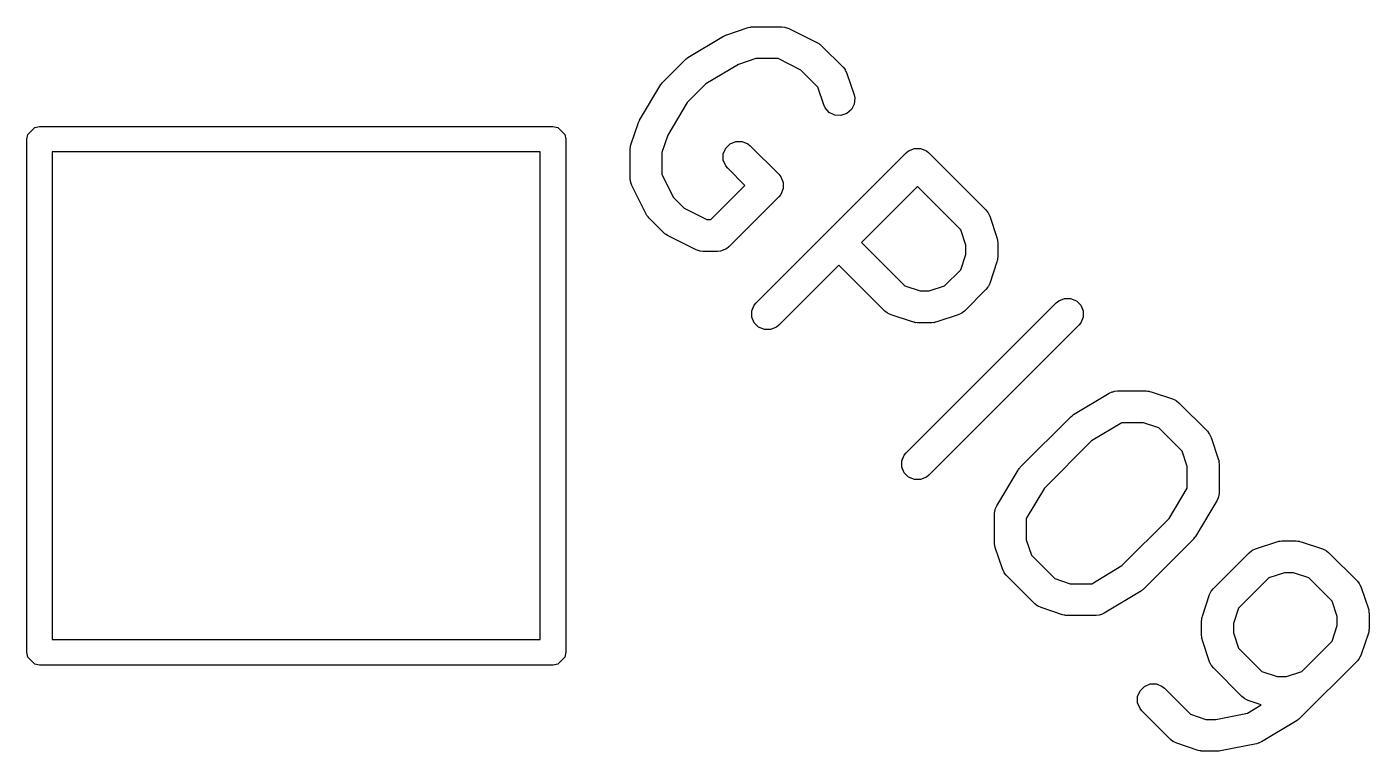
# Model space of a CAD drawing. Extents: x 19.8 to 98.9, y -129.1 to -67.1.
# Drawn here: x 47.73 to 54.06, y -106.43 to -103.01 of the extents above; entities that cross this region are included whole.
import ezdxf

# ---------------------------------------------------------------- set-up
doc = ezdxf.new("R2010")
doc.units = 0
doc.layers.add('BLACK', color=7, linetype='CONTINUOUS')

msp = doc.modelspace()

# ---------------------------------------------------------------- linework, layer by layer
at = {"layer": 'BLACK', "linetype": 'CONTINUOUS'}
for p, q in [((50.845983, -103.155347), (51.014341, -103.054332)), ((51.014341, -103.054332), (51.015375, -103.053841)), ((51.015375, -103.053841), (51.015785, -103.053487)), ((51.015785, -103.053487), (51.021736, -103.05083)), ((51.021736, -103.05083), (51.027629, -103.048039)), ((51.027629, -103.048039), (51.028167, -103.047958)), ((51.028167, -103.047958), (51.029211, -103.047493)), ((51.029211, -103.047493), (51.130227, -103.013821)), ((51.130227, -103.013821), (51.13748, -103.012171)), ((51.13748, -103.012171), (51.139312, -103.011413)), ((51.139312, -103.011413), (51.141966, -103.011151)), ((51.141966, -103.011151), (51.144564, -103.010561)), ((51.144564, -103.010561), (51.146538, -103.010701)), ((51.146538, -103.010701), (51.153944, -103.009972)), ((51.153944, -103.009972), (51.288631, -103.009972)), ((51.288631, -103.009972), (51.303263, -103.011413)), ((51.303263, -103.011413), (51.305752, -103.012444)), ((51.305752, -103.012444), (51.30844, -103.012635)), ((51.30844, -103.012635), (51.322172, -103.01789)), ((51.322172, -103.01789), (51.456858, -103.085233)), ((51.456858, -103.085233), (51.463155, -103.089196)), ((51.463155, -103.089196), (51.464986, -103.089955)), ((51.464986, -103.089955), (51.467046, -103.091645)), ((51.467046, -103.091645), (51.469301, -103.093065)), ((51.469301, -103.093065), (51.470598, -103.094561)), ((51.470598, -103.094561), (51.476351, -103.099282)), ((51.476351, -103.099282), (51.577366, -103.200298)), ((50.730521, -103.267641), (50.831537, -103.166626)), ((50.831537, -103.166626), (50.833518, -103.164999)), ((50.833518, -103.164999), (50.834177, -103.164111)), ((50.834177, -103.164111), (50.838624, -103.160809)), ((50.838624, -103.160809), (50.842902, -103.157299)), ((50.842902, -103.157299), (50.843923, -103.156875)), ((50.843923, -103.156875), (50.845983, -103.155347)), ((51.084458, -103.18719), (50.931074, -103.27922)), ((51.166114, -103.159972), (51.084458, -103.18719)), ((51.270926, -103.159972), (51.166114, -103.159972)), ((51.37889, -103.213953), (51.270926, -103.159972)), ((51.458781, -103.293844), (51.37889, -103.213953)), ((51.577366, -103.200298), (51.586693, -103.211663)), ((51.586693, -103.211663), (51.587723, -103.214151)), ((51.587723, -103.214151), (51.58949, -103.216188)), ((51.58949, -103.216188), (51.595484, -103.229614)), ((51.595484, -103.229614), (51.629156, -103.330628)), ((50.618227, -103.450446), (50.719242, -103.282087)), ((50.719242, -103.282087), (50.72077, -103.280027)), ((50.72077, -103.280027), (50.721194, -103.279006)), ((50.721194, -103.279006), (50.724702, -103.27473)), ((50.724702, -103.27473), (50.728005, -103.270282)), ((50.728005, -103.270282), (50.728894, -103.269622)), ((50.728894, -103.269622), (50.730521, -103.267641)), ((50.931074, -103.27922), (50.843115, -103.367178)), ((51.486854, -103.378063), (51.458781, -103.293844)), ((50.843115, -103.367178), (50.751086, -103.52056)), ((51.492848, -103.391488), (51.486854, -103.378063)), ((51.630341, -103.374155), (51.617255, -103.400329)), ((51.629156, -103.330628), (51.632416, -103.344965)), ((51.632416, -103.344965), (51.630341, -103.374155)), ((50.614726, -103.457839), (50.617382, -103.451891)), ((50.617382, -103.451891), (50.617736, -103.451482)), ((50.617736, -103.451482), (50.618227, -103.450446)), ((51.512022, -103.413596), (51.492848, -103.391488)), ((51.538195, -103.426682), (51.512022, -103.413596)), ((51.567385, -103.428757), (51.538195, -103.426682)), ((51.595148, -103.419503), (51.567385, -103.428757)), ((51.617255, -103.400329), (51.595148, -103.419503)), ((47.734567, -103.517039), (47.767039, -103.484567)), ((47.767039, -103.484567), (47.79, -103.48)), ((47.79, -103.48), (50.21, -103.48)), ((50.21, -103.48), (50.232961, -103.484567)), ((50.232961, -103.484567), (50.265433, -103.517039)), ((50.577716, -103.566331), (50.611388, -103.465316)), ((50.611388, -103.465316), (50.611855, -103.464269)), ((50.611855, -103.464269), (50.611935, -103.463734)), ((50.611935, -103.463734), (50.614726, -103.457839)), ((47.73, -103.54), (47.734567, -103.517039)), ((47.73, -105.96), (47.73, -103.54)), ((50.265433, -103.517039), (50.27, -103.54)), ((50.27, -103.54), (50.27, -105.96)), ((50.574456, -103.580668), (50.575046, -103.57807)), ((50.575046, -103.57807), (50.575308, -103.575416)), ((50.575308, -103.575416), (50.576066, -103.573584)), ((50.576066, -103.573584), (50.577716, -103.566331)), ((50.751086, -103.52056), (50.723867, -103.602218)), ((51.02424, -103.582052), (51.044932, -103.56136)), ((51.044932, -103.56136), (51.071969, -103.550161)), ((51.071969, -103.550161), (51.101231, -103.550161)), ((51.101231, -103.550161), (51.128268, -103.56136)), ((51.128268, -103.56136), (51.139633, -103.570687)), ((51.139633, -103.570687), (51.27432, -103.705374)), ((47.85, -103.6), (47.85, -105.9)), ((50.15, -103.6), (47.85, -103.6)), ((50.15, -105.9), (50.15, -103.6)), ((50.573867, -103.590048), (50.574596, -103.582642)), ((50.573867, -103.724735), (50.573867, -103.590048)), ((50.574596, -103.582642), (50.574456, -103.580668)), ((50.723867, -103.602218), (50.723867, -103.707029)), ((51.013041, -103.609089), (51.02424, -103.582052)), ((51.013041, -103.638351), (51.013041, -103.609089)), ((51.02424, -103.665388), (51.013041, -103.638351)), ((51.168254, -104.311466), (51.875361, -103.604359)), ((51.875361, -103.604359), (51.886726, -103.595032)), ((51.886726, -103.595032), (51.913762, -103.583833)), ((51.913762, -103.583833), (51.943025, -103.583833)), ((51.943025, -103.583833), (51.970062, -103.595032)), ((51.970062, -103.595032), (51.981427, -103.604359)), ((51.981427, -103.604359), (52.250801, -103.873733)), ((51.033567, -103.676753), (51.02424, -103.665388)), ((51.115221, -103.758407), (51.033567, -103.676753)), ((51.27432, -103.705374), (51.283647, -103.716739)), ((50.575308, -103.739367), (50.573867, -103.724735)), ((50.576338, -103.741855), (50.575308, -103.739367)), ((50.57653, -103.744545), (50.576338, -103.741855)), ((50.581785, -103.758276), (50.57653, -103.744545)), ((50.649129, -103.892963), (50.581785, -103.758276)), ((50.723867, -103.707029), (50.77785, -103.814995)), ((50.954519, -103.919109), (51.115221, -103.758407)), ((51.283647, -103.716739), (51.294846, -103.743776)), ((51.294846, -103.743776), (51.294846, -103.773038)), ((51.928394, -103.763458), (51.664071, -104.027781)), ((52.132216, -103.96728), (51.928394, -103.763458)), ((50.77785, -103.814995), (50.827981, -103.865127)), ((51.27432, -103.81144), (51.038618, -104.047142)), ((51.283647, -103.800075), (51.27432, -103.81144)), ((51.294846, -103.773038), (51.283647, -103.800075)), ((50.653091, -103.899257), (50.649129, -103.892963)), ((50.827981, -103.865127), (50.935945, -103.919109)), ((52.250801, -103.873733), (52.260128, -103.885098)), ((52.260128, -103.885098), (52.261158, -103.887586)), ((52.261158, -103.887586), (52.262925, -103.889623)), ((52.262925, -103.889623), (52.268919, -103.903049)), ((50.65385, -103.901089), (50.653091, -103.899257)), ((50.655543, -103.903151), (50.65385, -103.901089)), ((50.656962, -103.905406), (50.655543, -103.903151)), ((50.658457, -103.906702), (50.656962, -103.905406)), ((50.663178, -103.912455), (50.658457, -103.906702)), ((50.730521, -103.979799), (50.663178, -103.912455)), ((50.935945, -103.919109), (50.954519, -103.919109)), ((52.268919, -103.903049), (52.302591, -104.004063)), ((50.73627, -103.984517), (50.730521, -103.979799)), ((50.73757, -103.986016), (50.73627, -103.984517)), ((50.739829, -103.987437), (50.73757, -103.986016)), ((50.741886, -103.989126), (50.739829, -103.987437)), ((50.743713, -103.989883), (50.741886, -103.989126)), ((50.750013, -103.993848), (50.743713, -103.989883)), ((50.8847, -104.061191), (50.750013, -103.993848)), ((52.15644, -104.039951), (52.132216, -103.96728)), ((52.302591, -104.004063), (52.30424, -104.011318)), ((52.30424, -104.011318), (52.304999, -104.013149)), ((52.304999, -104.013149), (52.30526, -104.015802)), ((52.30526, -104.015802), (52.305851, -104.0184)), ((52.305851, -104.0184), (52.30571, -104.020374)), ((52.30571, -104.020374), (52.30644, -104.027781)), ((50.898432, -104.066446), (50.8847, -104.061191)), ((50.901119, -104.066636), (50.898432, -104.066446)), ((50.903609, -104.067668), (50.901119, -104.066636)), ((50.918241, -104.069109), (50.903609, -104.067668)), ((50.985585, -104.069109), (50.918241, -104.069109)), ((51.000217, -104.067668), (50.985585, -104.069109)), ((51.027253, -104.056469), (51.000217, -104.067668)), ((51.038618, -104.047142), (51.027253, -104.056469)), ((51.664071, -104.027781), (51.867893, -104.231603)), ((52.132216, -104.155625), (52.15644, -104.082954)), ((52.15644, -104.082954), (52.15644, -104.039951)), ((52.30644, -104.027781), (52.30644, -104.095125)), ((51.558005, -104.133847), (51.27432, -104.417532)), ((51.774346, -104.350188), (51.558005, -104.133847)), ((52.302591, -104.118843), (52.268919, -104.219857)), ((52.30424, -104.111587), (52.302591, -104.118843)), ((52.304999, -104.109757), (52.30424, -104.111587)), ((52.30526, -104.107103), (52.304999, -104.109757)), ((52.305851, -104.104506), (52.30526, -104.107103)), ((52.30644, -104.095125), (52.30571, -104.102531)), ((52.30571, -104.102531), (52.305851, -104.104506)), ((52.056239, -104.231602), (52.132216, -104.155625)), ((51.867893, -104.231603), (51.940564, -104.255827)), ((51.940564, -104.255827), (51.983568, -104.255827)), ((51.983568, -104.255827), (52.056239, -104.231602)), ((52.250801, -104.249173), (52.149786, -104.350188)), ((52.260129, -104.237808), (52.250801, -104.249173)), ((52.26116, -104.235317), (52.260129, -104.237808)), ((52.262925, -104.233283), (52.26116, -104.235317)), ((52.268919, -104.219857), (52.262925, -104.233283)), ((51.147728, -104.349868), (51.158927, -104.322831)), ((51.158927, -104.322831), (51.168254, -104.311466)), ((51.875361, -105.018572), (52.582468, -104.311466)), ((52.582468, -104.311466), (52.593834, -104.302138)), ((52.593834, -104.302138), (52.62087, -104.29094)), ((52.62087, -104.29094), (52.650133, -104.29094)), ((52.650133, -104.29094), (52.677169, -104.302138)), ((52.677169, -104.302138), (52.697862, -104.322831)), ((52.697862, -104.322831), (52.70906, -104.349867)), ((51.147728, -104.37913), (51.147728, -104.349868)), ((51.158927, -104.406167), (51.147728, -104.37913)), ((51.785711, -104.359515), (51.774346, -104.350188)), ((51.788199, -104.360545), (51.785711, -104.359515)), ((51.790236, -104.362312), (51.788199, -104.360545)), ((51.803662, -104.368306), (51.790236, -104.362312)), ((51.904676, -104.401978), (51.803662, -104.368306)), ((52.12047, -104.368306), (52.019455, -104.401978)), ((52.133895, -104.362312), (52.12047, -104.368306)), ((52.13593, -104.360546), (52.133895, -104.362312)), ((52.138421, -104.359515), (52.13593, -104.360546)), ((52.149786, -104.350188), (52.138421, -104.359515)), ((52.70906, -104.37913), (52.697862, -104.406166)), ((52.70906, -104.349867), (52.70906, -104.37913)), ((51.179619, -104.426859), (51.158927, -104.406167)), ((51.206656, -104.438058), (51.179619, -104.426859)), ((51.235918, -104.438058), (51.206656, -104.438058)), ((51.262955, -104.426859), (51.235918, -104.438058)), ((51.27432, -104.417532), (51.262955, -104.426859)), ((51.911931, -104.403627), (51.904676, -104.401978)), ((51.913762, -104.404386), (51.911931, -104.403627)), ((51.916415, -104.404647), (51.913762, -104.404386)), ((51.919013, -104.405238), (51.916415, -104.404647)), ((51.920987, -104.405097), (51.919013, -104.405238)), ((51.928394, -104.405827), (51.920987, -104.405097)), ((51.995738, -104.405827), (51.928394, -104.405827)), ((52.688534, -104.417532), (51.981427, -105.124638)), ((52.003143, -104.405097), (51.995738, -104.405827)), ((52.005118, -104.405238), (52.003143, -104.405097)), ((52.007715, -104.404647), (52.005118, -104.405238)), ((52.01037, -104.404386), (52.007715, -104.404647)), ((52.012201, -104.403627), (52.01037, -104.404386)), ((52.019455, -104.401978), (52.012201, -104.403627)), ((52.697862, -104.406166), (52.688534, -104.417532)), ((52.664257, -104.838934), (52.832616, -104.737919)), ((52.832616, -104.737919), (52.845904, -104.731627)), ((52.845904, -104.731627), (52.851417, -104.730806)), ((52.851417, -104.730806), (52.856571, -104.728672)), ((52.856571, -104.728672), (52.871203, -104.727231)), ((52.871203, -104.727231), (53.00589, -104.727231)), ((53.00589, -104.727231), (53.013295, -104.72796)), ((53.013295, -104.72796), (53.01527, -104.72782)), ((53.01527, -104.72782), (53.017867, -104.72841)), ((53.017867, -104.72841), (53.020522, -104.728672)), ((53.020522, -104.728672), (53.022353, -104.72943)), ((53.022353, -104.72943), (53.029607, -104.73108)), ((53.029607, -104.73108), (53.130622, -104.764752)), ((53.130622, -104.764752), (53.144047, -104.770746)), ((53.144047, -104.770746), (53.146082, -104.772511)), ((53.146082, -104.772511), (53.148573, -104.773543)), ((53.148573, -104.773543), (53.159938, -104.78287)), ((52.652451, -104.847698), (52.656898, -104.844396)), ((52.656898, -104.844396), (52.661176, -104.840886)), ((52.661176, -104.840886), (52.662197, -104.840462)), ((52.662197, -104.840462), (52.664257, -104.838934)), ((53.159938, -104.78287), (53.294625, -104.917557)), ((52.414109, -105.085915), (52.649811, -104.850213)), ((52.649811, -104.850213), (52.651792, -104.848586)), ((52.651792, -104.848586), (52.652451, -104.847698)), ((52.891977, -104.877231), (52.749348, -104.962807)), ((52.99372, -104.877231), (52.891977, -104.877231)), ((53.066391, -104.901455), (52.99372, -104.877231)), ((53.17604, -105.011104), (53.066391, -104.901455)), ((52.749348, -104.962807), (52.526703, -105.185452)), ((53.294625, -104.917557), (53.303952, -104.928922)), ((53.303952, -104.928922), (53.304982, -104.93141)), ((53.304982, -104.93141), (53.306749, -104.933447)), ((53.306749, -104.933447), (53.312743, -104.946873)), ((53.312743, -104.946873), (53.346415, -105.047887)), ((51.854835, -105.056973), (51.866034, -105.029937)), ((51.866034, -105.029937), (51.875361, -105.018572)), ((53.200264, -105.083775), (53.17604, -105.011104)), ((51.854835, -105.086236), (51.854835, -105.056973)), ((51.866034, -105.113273), (51.854835, -105.086236)), ((52.404358, -105.098301), (52.404782, -105.09728)), ((52.404782, -105.09728), (52.408292, -105.093002)), ((52.408292, -105.093002), (52.411594, -105.088555)), ((52.411594, -105.088555), (52.412482, -105.087896)), ((52.412482, -105.087896), (52.414109, -105.085915)), ((53.200264, -105.185518), (53.200264, -105.083775)), ((53.346415, -105.047887), (53.348064, -105.055142)), ((53.348064, -105.055142), (53.348823, -105.056973)), ((53.348823, -105.056973), (53.349084, -105.059626)), ((53.349084, -105.059626), (53.349675, -105.062224)), ((53.349675, -105.062224), (53.349534, -105.064198)), ((53.349534, -105.064198), (53.350264, -105.071605)), ((53.350264, -105.071605), (53.350264, -105.206292)), ((51.886726, -105.133965), (51.866034, -105.113273)), ((51.913762, -105.145164), (51.886726, -105.133965)), ((51.943025, -105.145164), (51.913762, -105.145164)), ((51.970062, -105.133965), (51.943025, -105.145164)), ((51.981427, -105.124638), (51.970062, -105.133965)), ((52.301814, -105.26872), (52.40283, -105.100361)), ((52.40283, -105.100361), (52.404358, -105.098301)), ((52.526703, -105.185452), (52.441126, -105.32808)), ((53.114687, -105.328146), (53.200264, -105.185518)), ((53.348823, -105.220924), (53.346688, -105.226077)), ((53.350264, -105.206292), (53.348823, -105.220924)), ((52.294701, -105.287521), (52.295522, -105.282008)), ((52.295522, -105.282008), (52.301814, -105.26872)), ((53.339576, -105.244879), (53.238561, -105.413238)), ((53.345868, -105.231591), (53.339576, -105.244879)), ((53.346688, -105.226077), (53.345868, -105.231591)), ((52.291126, -105.307307), (52.292567, -105.292675)), ((52.291126, -105.441994), (52.291126, -105.307307)), ((52.292567, -105.292675), (52.294701, -105.287521)), ((52.441126, -105.32808), (52.441126, -105.429823)), ((52.892041, -105.550791), (53.114687, -105.328146)), ((53.238561, -105.413238), (53.237034, -105.415294)), ((52.291855, -105.449399), (52.291126, -105.441994)), ((52.291715, -105.451374), (52.291855, -105.449399)), ((52.292305, -105.453971), (52.291715, -105.451374)), ((52.292567, -105.456626), (52.292305, -105.453971)), ((52.293325, -105.458457), (52.292567, -105.456626)), ((52.294975, -105.465711), (52.293325, -105.458457)), ((52.328647, -105.566726), (52.294975, -105.465711)), ((52.441126, -105.429823), (52.46535, -105.502495)), ((53.227282, -105.427684), (52.991579, -105.663386)), ((53.228908, -105.425702), (53.227282, -105.427684)), ((53.229797, -105.425044), (53.228908, -105.425702)), ((53.233092, -105.420604), (53.229797, -105.425044)), ((53.23661, -105.416319), (53.233092, -105.420604)), ((53.237034, -105.415294), (53.23661, -105.416319)), ((53.507496, -105.477852), (53.520921, -105.471858)), ((53.520921, -105.471858), (53.621936, -105.438187)), ((53.621936, -105.438187), (53.629189, -105.436537)), ((53.629189, -105.436537), (53.631021, -105.435779)), ((53.631021, -105.435779), (53.633675, -105.435517)), ((53.633675, -105.435517), (53.636273, -105.434927)), ((53.636273, -105.434927), (53.638247, -105.435067)), ((53.638247, -105.435067), (53.645653, -105.434338)), ((53.645653, -105.434338), (53.712996, -105.434338)), ((53.712996, -105.434338), (53.720401, -105.435067)), ((53.720401, -105.435067), (53.722376, -105.434927)), ((53.722376, -105.434927), (53.724972, -105.435517)), ((53.724972, -105.435517), (53.727628, -105.435779)), ((53.727628, -105.435779), (53.72946, -105.436537)), ((53.72946, -105.436537), (53.736712, -105.438187)), ((53.736712, -105.438187), (53.837729, -105.471858)), ((53.837729, -105.471858), (53.851154, -105.477852)), ((52.46535, -105.502495), (52.574999, -105.612144)), ((53.323246, -105.658335), (53.491605, -105.489976)), ((53.491605, -105.489976), (53.502971, -105.480648)), ((53.502971, -105.480648), (53.505461, -105.479616)), ((53.505461, -105.479616), (53.507496, -105.477852)), ((53.851154, -105.477852), (53.853189, -105.479617)), ((53.853189, -105.479617), (53.85568, -105.480649)), ((53.85568, -105.480649), (53.867045, -105.489976)), ((53.867045, -105.489976), (54.001732, -105.624663)), ((52.334641, -105.580151), (52.328647, -105.566726)), ((52.336406, -105.582186), (52.334641, -105.580151)), ((52.337438, -105.584677), (52.336406, -105.582186)), ((52.346765, -105.596042), (52.337438, -105.584677)), ((52.481452, -105.730729), (52.346765, -105.596042)), ((52.749413, -105.636368), (52.892041, -105.550791)), ((53.657823, -105.584338), (53.585151, -105.608561)), ((53.700827, -105.584338), (53.657823, -105.584338)), ((53.773497, -105.60856), (53.700827, -105.584338)), ((52.574999, -105.612144), (52.64767, -105.636368)), ((52.64767, -105.636368), (52.749413, -105.636368)), ((52.988938, -105.665902), (52.984497, -105.669198)), ((52.989596, -105.665012), (52.988938, -105.665902)), ((52.991579, -105.663386), (52.989596, -105.665012)), ((53.313919, -105.6697), (53.323246, -105.658335)), ((53.585151, -105.608561), (53.441831, -105.751881)), ((53.883147, -105.71821), (53.773497, -105.60856)), ((54.001732, -105.624663), (54.011059, -105.636028)), ((54.011059, -105.636028), (54.012089, -105.638516)), ((54.012089, -105.638516), (54.013856, -105.640553)), ((54.013856, -105.640553), (54.01985, -105.653979)), ((54.01985, -105.653979), (54.053522, -105.754995)), ((52.977133, -105.674665), (52.808774, -105.77568)), ((52.979189, -105.673138), (52.977133, -105.674665)), ((52.980214, -105.672714), (52.979189, -105.673138)), ((52.984497, -105.669198), (52.980214, -105.672714)), ((53.271456, -105.788666), (53.305128, -105.687651)), ((53.305128, -105.687651), (53.311122, -105.674226)), ((53.311122, -105.674226), (53.312887, -105.67219)), ((53.312887, -105.67219), (53.313919, -105.6697)), ((53.907371, -105.790882), (53.883147, -105.71821)), ((52.492817, -105.740056), (52.481452, -105.730729)), ((52.495305, -105.741086), (52.492817, -105.740056)), ((52.497342, -105.742853), (52.495305, -105.741086)), ((52.510768, -105.748847), (52.497342, -105.742853)), ((52.611782, -105.782519), (52.510768, -105.748847)), ((52.619037, -105.784168), (52.611782, -105.782519)), ((52.620868, -105.784927), (52.619037, -105.784168)), ((52.623521, -105.785188), (52.620868, -105.784927)), ((52.626119, -105.785779), (52.623521, -105.785188)), ((52.628093, -105.785638), (52.626119, -105.785779)), ((52.6355, -105.786368), (52.628093, -105.785638)), ((52.770187, -105.786368), (52.6355, -105.786368)), ((52.784819, -105.784927), (52.770187, -105.786368)), ((52.789972, -105.782792), (52.784819, -105.784927)), ((52.795486, -105.781972), (52.789972, -105.782792)), ((52.808774, -105.77568), (52.795486, -105.781972)), ((53.269806, -105.795919), (53.271456, -105.788666)), ((53.441831, -105.751881), (53.417607, -105.824553)), ((53.907371, -105.833884), (53.907371, -105.790882)), ((54.053522, -105.754995), (54.055171, -105.762248)), ((54.055171, -105.762248), (54.05593, -105.76408)), ((54.05593, -105.76408), (54.056191, -105.766734)), ((54.056191, -105.766734), (54.056782, -105.769332)), ((54.056782, -105.769332), (54.056641, -105.771306)), ((54.056641, -105.771306), (54.057371, -105.778712)), ((54.057371, -105.778712), (54.057371, -105.846055)), ((53.267607, -105.812383), (53.268336, -105.804977)), ((53.267607, -105.879727), (53.267607, -105.812383)), ((53.268196, -105.803003), (53.268786, -105.800405)), ((53.268336, -105.804977), (53.268196, -105.803003)), ((53.268786, -105.800405), (53.269048, -105.797751)), ((53.269048, -105.797751), (53.269806, -105.795919)), ((53.417607, -105.824553), (53.417607, -105.867556)), ((53.883147, -105.906555), (53.907371, -105.833884)), ((54.056782, -105.855436), (54.056191, -105.858033)), ((54.057371, -105.846055), (54.056641, -105.853461)), ((54.056641, -105.853461), (54.056782, -105.855436)), ((47.85, -105.9), (50.15, -105.9)), ((53.268336, -105.887132), (53.267607, -105.879727)), ((53.268196, -105.889107), (53.268336, -105.887132)), ((53.268786, -105.891704), (53.268196, -105.889107)), ((53.269048, -105.894359), (53.268786, -105.891704)), ((53.269806, -105.89619), (53.269048, -105.894359)), ((53.271456, -105.903444), (53.269806, -105.89619)), ((53.305128, -106.004459), (53.271456, -105.903444)), ((53.417607, -105.867556), (53.441831, -105.940228)), ((53.739826, -106.049876), (53.883147, -105.906555)), ((54.053522, -105.869773), (54.01985, -105.970787)), ((54.055171, -105.862517), (54.053522, -105.869773)), ((54.05593, -105.860687), (54.055171, -105.862517)), ((54.056191, -105.858033), (54.05593, -105.860687)), ((47.734567, -105.982961), (47.73, -105.96)), ((47.767039, -106.015433), (47.734567, -105.982961)), ((50.265433, -105.982961), (50.232961, -106.015433)), ((50.27, -105.96), (50.265433, -105.982961)), ((53.441831, -105.940228), (53.55148, -106.049877)), ((54.01985, -105.970787), (54.013856, -105.984213)), ((47.79, -106.02), (47.767039, -106.015433)), ((50.21, -106.02), (47.79, -106.02)), ((50.232961, -106.015433), (50.21, -106.02)), ((53.311122, -106.017884), (53.305128, -106.004459)), ((53.312887, -106.019919), (53.311122, -106.017884)), ((53.313919, -106.02241), (53.312887, -106.019919)), ((53.323246, -106.033775), (53.313919, -106.02241)), ((53.457933, -106.168462), (53.323246, -106.033775)), ((54.001732, -106.000103), (53.732358, -106.269477)), ((54.011059, -105.988738), (54.001732, -106.000103)), ((54.012089, -105.986249), (54.011059, -105.988738)), ((54.013856, -105.984213), (54.012089, -105.986249)), ((52.997893, -106.120413), (53.02493, -106.109214)), ((53.02493, -106.109214), (53.054192, -106.109214)), ((53.054192, -106.109214), (53.081229, -106.120413)), ((53.55148, -106.049877), (53.624151, -106.074101)), ((53.624151, -106.074101), (53.667155, -106.074101)), ((53.667155, -106.074101), (53.739826, -106.049876)), ((52.966002, -106.168142), (52.977201, -106.141105)), ((52.966002, -106.197404), (52.966002, -106.168142)), ((52.977201, -106.141105), (52.997893, -106.120413)), ((53.081229, -106.120413), (53.092594, -106.12974)), ((53.092594, -106.12974), (53.214762, -106.251908)), ((53.469298, -106.177789), (53.457933, -106.168462)), ((52.977201, -106.224441), (52.966002, -106.197404)), ((52.986528, -106.235806), (52.977201, -106.224441)), ((53.121215, -106.370493), (52.986528, -106.235806)), ((53.471786, -106.178819), (53.469298, -106.177789)), ((53.473823, -106.180586), (53.471786, -106.178819)), ((53.487249, -106.18658), (53.473823, -106.180586)), ((53.483519, -106.246463), (53.549011, -106.207168)), ((53.549011, -106.207168), (53.487249, -106.18658)), ((53.214762, -106.251908), (53.287434, -106.276131)), ((53.287434, -106.276131), (53.335179, -106.276131)), ((53.335179, -106.276131), (53.483519, -106.246463)), ((53.717912, -106.280756), (53.549553, -106.381772)), ((53.719971, -106.279227), (53.717912, -106.280756)), ((53.720993, -106.278804), (53.719971, -106.279227)), ((53.72527, -106.275293), (53.720993, -106.278804)), ((53.729718, -106.271992), (53.72527, -106.275293)), ((53.730376, -106.271103), (53.729718, -106.271992)), ((53.732358, -106.269477), (53.730376, -106.271103)), ((53.13258, -106.37982), (53.121215, -106.370493)), ((53.13507, -106.380851), (53.13258, -106.37982)), ((53.137106, -106.382617), (53.13507, -106.380851)), ((53.150532, -106.388611), (53.137106, -106.382617)), ((53.251548, -106.422282), (53.150532, -106.388611)), ((53.258799, -106.423931), (53.251548, -106.422282)), ((53.260632, -106.42469), (53.258799, -106.423931)), ((53.263287, -106.424951), (53.260632, -106.42469)), ((53.265884, -106.425542), (53.263287, -106.424951)), ((53.267858, -106.425401), (53.265884, -106.425542)), ((53.275264, -106.426131), (53.267858, -106.425401)), ((53.342607, -106.426131), (53.275264, -106.426131)), ((53.342659, -106.426125), (53.342607, -106.426131)), ((53.342685, -106.426131), (53.342659, -106.426125)), ((53.35008, -106.425395), (53.342685, -106.426131)), ((53.357239, -106.42469), (53.35008, -106.425395)), ((53.357262, -106.42468), (53.357239, -106.42469)), ((53.357315, -106.424675), (53.357262, -106.42468)), ((53.525674, -106.391004), (53.357315, -106.424675)), ((53.534435, -106.388336), (53.525674, -106.391004)), ((53.536265, -106.388064), (53.534435, -106.388336)), ((53.53795, -106.387265), (53.536265, -106.388064)), ((53.53974, -106.386721), (53.53795, -106.387265)), ((53.541281, -106.385688), (53.53974, -106.386721)), ((53.549553, -106.381772), (53.541281, -106.385688))]:
    msp.add_line(p, q, dxfattribs=at)

doc.saveas('drawing.dxf')
